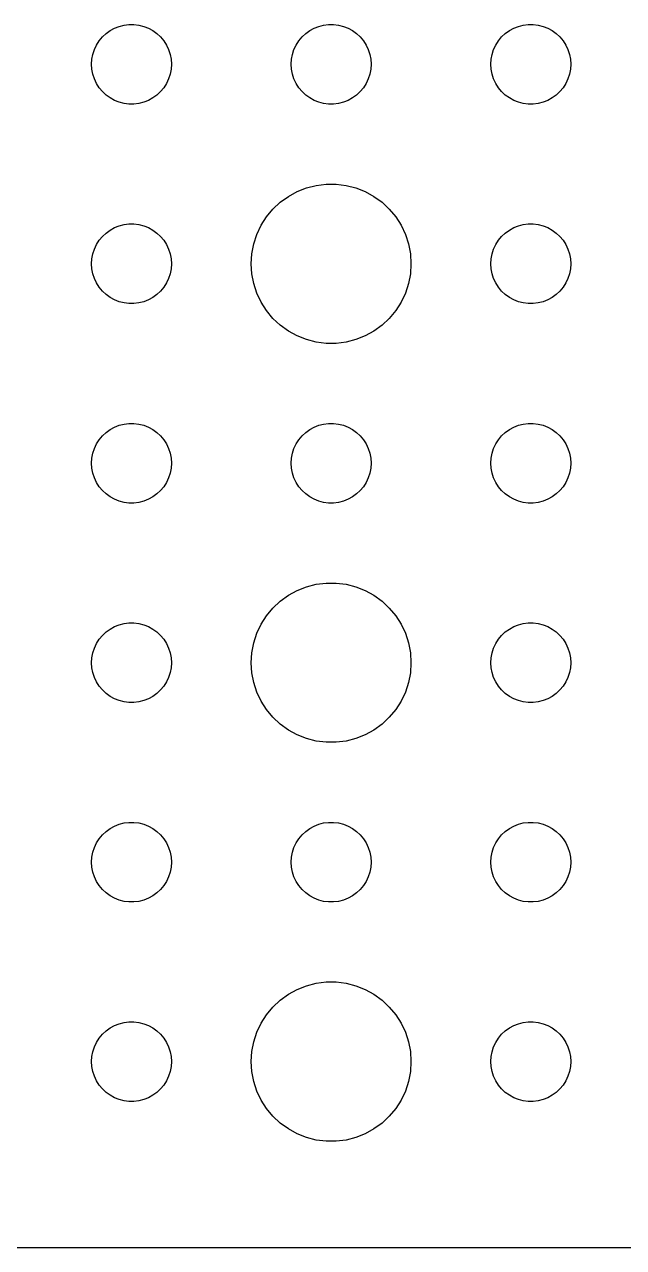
# Model space of a CAD drawing. Header units: metres. Extents: x -104 to 104, y -104 to 104.
# Drawn here: x -79.02 to -56.52, y -104.49 to -58.5 of the extents above; entities that cross this region are included whole.
import ezdxf

# ---------------------------------------------------------------- set-up
doc = ezdxf.new("R2010")
doc.units = ezdxf.units.M

msp = doc.modelspace()

# ---------------------------------------------------------------- linework, layer by layer
for p, q in [((-76.0934, -58.9732), (-75.9561, -58.8442)), ((-75.9561, -58.8442), (-75.8037, -58.7335)), ((-75.8037, -58.7335), (-75.6387, -58.6428)), ((-75.6387, -58.6428), (-75.4635, -58.5734)), ((-75.4635, -58.5734), (-75.2811, -58.5266)), ((-75.2811, -58.5266), (-75.0942, -58.503)), ((-75.0942, -58.503), (-74.9058, -58.503)), ((-74.9058, -58.503), (-74.7189, -58.5266)), ((-74.7189, -58.5266), (-74.5365, -58.5734)), ((-74.5365, -58.5734), (-74.3613, -58.6428)), ((-74.3613, -58.6428), (-74.1963, -58.7335)), ((-74.1963, -58.7335), (-74.0439, -58.8442)), ((-74.0439, -58.8442), (-73.9065, -58.9732)), ((-68.5934, -58.9732), (-68.4561, -58.8442)), ((-68.4561, -58.8442), (-68.3037, -58.7335)), ((-68.3037, -58.7335), (-68.1387, -58.6428)), ((-68.1387, -58.6428), (-67.9635, -58.5734)), ((-67.9635, -58.5734), (-67.7811, -58.5266)), ((-67.7811, -58.5266), (-67.5942, -58.503)), ((-67.5942, -58.503), (-67.4058, -58.503)), ((-67.4058, -58.503), (-67.2189, -58.5266)), ((-67.2189, -58.5266), (-67.0365, -58.5734)), ((-67.0365, -58.5734), (-66.8613, -58.6428)), ((-66.8613, -58.6428), (-66.6963, -58.7335)), ((-66.6963, -58.7335), (-66.5439, -58.8442)), ((-66.5439, -58.8442), (-66.4065, -58.9732)), ((-61.0934, -58.9732), (-60.9561, -58.8442)), ((-60.9561, -58.8442), (-60.8037, -58.7335)), ((-60.8037, -58.7335), (-60.6387, -58.6428)), ((-60.6387, -58.6428), (-60.4635, -58.5734)), ((-60.4635, -58.5734), (-60.2811, -58.5266)), ((-60.2811, -58.5266), (-60.0942, -58.503)), ((-60.0942, -58.503), (-59.9058, -58.503)), ((-59.9058, -58.503), (-59.7189, -58.5266)), ((-59.7189, -58.5266), (-59.5365, -58.5734)), ((-59.5365, -58.5734), (-59.3613, -58.6428)), ((-59.3613, -58.6428), (-59.1963, -58.7335)), ((-59.1963, -58.7335), (-59.0439, -58.8442)), ((-59.0439, -58.8442), (-58.9065, -58.9732)), ((-76.3947, -59.4478), (-76.3145, -59.2774)), ((-76.3145, -59.2774), (-76.2135, -59.1183)), ((-76.2135, -59.1183), (-76.0934, -58.9732)), ((-73.9065, -58.9732), (-73.7865, -59.1183)), ((-73.7865, -59.1183), (-73.6855, -59.2774)), ((-73.6855, -59.2774), (-73.6053, -59.4478)), ((-68.8947, -59.4478), (-68.8145, -59.2774)), ((-68.8145, -59.2774), (-68.7135, -59.1183)), ((-68.7135, -59.1183), (-68.5934, -58.9732)), ((-66.4065, -58.9732), (-66.2865, -59.1183)), ((-66.2865, -59.1183), (-66.1855, -59.2774)), ((-66.1855, -59.2774), (-66.1053, -59.4478)), ((-61.3947, -59.4478), (-61.3145, -59.2774)), ((-61.3145, -59.2774), (-61.2135, -59.1183)), ((-61.2135, -59.1183), (-61.0934, -58.9732)), ((-58.9065, -58.9732), (-58.7865, -59.1183)), ((-58.7865, -59.1183), (-58.6855, -59.2774)), ((-58.6855, -59.2774), (-58.6053, -59.4478)), ((-76.4882, -59.812), (-76.4529, -59.627)), ((-76.4529, -59.627), (-76.3947, -59.4478)), ((-73.6053, -59.4478), (-73.5471, -59.627)), ((-73.5471, -59.627), (-73.5118, -59.812)), ((-68.9882, -59.812), (-68.9529, -59.627)), ((-68.9529, -59.627), (-68.8947, -59.4478)), ((-66.1053, -59.4478), (-66.0471, -59.627)), ((-66.0471, -59.627), (-66.0118, -59.812)), ((-61.4882, -59.812), (-61.4529, -59.627)), ((-61.4529, -59.627), (-61.3947, -59.4478)), ((-58.6053, -59.4478), (-58.5471, -59.627)), ((-58.5471, -59.627), (-58.5118, -59.812)), ((-76.5, -60), (-76.4882, -59.812)), ((-76.4882, -60.188), (-76.5, -60)), ((-76.4529, -60.373), (-76.4882, -60.188)), ((-73.5118, -60.188), (-73.5471, -60.373)), ((-73.5118, -59.812), (-73.5, -60)), ((-73.5, -60), (-73.5118, -60.188)), ((-69, -60), (-68.9882, -59.812)), ((-68.9882, -60.188), (-69, -60)), ((-68.9529, -60.373), (-68.9882, -60.188)), ((-66.0118, -60.188), (-66.0471, -60.373)), ((-66.0118, -59.812), (-66, -60)), ((-66, -60), (-66.0118, -60.188)), ((-61.5, -60), (-61.4882, -59.812)), ((-61.4882, -60.188), (-61.5, -60)), ((-61.4529, -60.373), (-61.4882, -60.188)), ((-58.5118, -60.188), (-58.5471, -60.373)), ((-58.5118, -59.812), (-58.5, -60)), ((-58.5, -60), (-58.5118, -60.188)), ((-76.3947, -60.5522), (-76.4529, -60.373)), ((-76.3145, -60.7226), (-76.3947, -60.5522)), ((-73.6053, -60.5522), (-73.6855, -60.7226)), ((-73.5471, -60.373), (-73.6053, -60.5522)), ((-68.8947, -60.5522), (-68.9529, -60.373)), ((-68.8145, -60.7226), (-68.8947, -60.5522)), ((-66.1053, -60.5522), (-66.1855, -60.7226)), ((-66.0471, -60.373), (-66.1053, -60.5522)), ((-61.3947, -60.5522), (-61.4529, -60.373)), ((-61.3145, -60.7226), (-61.3947, -60.5522)), ((-58.6053, -60.5522), (-58.6855, -60.7226)), ((-58.5471, -60.373), (-58.6053, -60.5522)), ((-76.2135, -60.8817), (-76.3145, -60.7226)), ((-76.0934, -61.0268), (-76.2135, -60.8817)), ((-75.9561, -61.1558), (-76.0934, -61.0268)), ((-75.8037, -61.2665), (-75.9561, -61.1558)), ((-74.0439, -61.1558), (-74.1963, -61.2665)), ((-73.9065, -61.0268), (-74.0439, -61.1558)), ((-73.7865, -60.8817), (-73.9065, -61.0268)), ((-73.6855, -60.7226), (-73.7865, -60.8817)), ((-68.7135, -60.8817), (-68.8145, -60.7226)), ((-68.5934, -61.0268), (-68.7135, -60.8817)), ((-68.4561, -61.1558), (-68.5934, -61.0268)), ((-68.3037, -61.2665), (-68.4561, -61.1558)), ((-66.5439, -61.1558), (-66.6963, -61.2665)), ((-66.4065, -61.0268), (-66.5439, -61.1558)), ((-66.2865, -60.8817), (-66.4065, -61.0268)), ((-66.1855, -60.7226), (-66.2865, -60.8817)), ((-61.2135, -60.8817), (-61.3145, -60.7226)), ((-61.0934, -61.0268), (-61.2135, -60.8817)), ((-60.9561, -61.1558), (-61.0934, -61.0268)), ((-60.8037, -61.2665), (-60.9561, -61.1558)), ((-59.0439, -61.1558), (-59.1963, -61.2665)), ((-58.9065, -61.0268), (-59.0439, -61.1558)), ((-58.7865, -60.8817), (-58.9065, -61.0268)), ((-58.6855, -60.7226), (-58.7865, -60.8817)), ((-75.6387, -61.3572), (-75.8037, -61.2665)), ((-75.4635, -61.4266), (-75.6387, -61.3572)), ((-75.2811, -61.4734), (-75.4635, -61.4266)), ((-75.0942, -61.497), (-75.2811, -61.4734)), ((-74.9058, -61.497), (-75.0942, -61.497)), ((-74.7189, -61.4734), (-74.9058, -61.497)), ((-74.5365, -61.4266), (-74.7189, -61.4734)), ((-74.3613, -61.3572), (-74.5365, -61.4266)), ((-74.1963, -61.2665), (-74.3613, -61.3572)), ((-68.1387, -61.3572), (-68.3037, -61.2665)), ((-67.9635, -61.4266), (-68.1387, -61.3572)), ((-67.7811, -61.4734), (-67.9635, -61.4266)), ((-67.5942, -61.497), (-67.7811, -61.4734)), ((-67.4058, -61.497), (-67.5942, -61.497)), ((-67.2189, -61.4734), (-67.4058, -61.497)), ((-67.0365, -61.4266), (-67.2189, -61.4734)), ((-66.8613, -61.3572), (-67.0365, -61.4266)), ((-66.6963, -61.2665), (-66.8613, -61.3572)), ((-60.6387, -61.3572), (-60.8037, -61.2665)), ((-60.4635, -61.4266), (-60.6387, -61.3572)), ((-60.2811, -61.4734), (-60.4635, -61.4266)), ((-60.0942, -61.497), (-60.2811, -61.4734)), ((-59.9058, -61.497), (-60.0942, -61.497)), ((-59.7189, -61.4734), (-59.9058, -61.497)), ((-59.5365, -61.4266), (-59.7189, -61.4734)), ((-59.3613, -61.3572), (-59.5365, -61.4266)), ((-59.1963, -61.2665), (-59.3613, -61.3572)), ((-69.1075, -64.967), (-68.7773, -64.7855)), ((-68.7773, -64.7855), (-68.427, -64.6468)), ((-68.427, -64.6468), (-68.0621, -64.5531)), ((-68.0621, -64.5531), (-67.6884, -64.5059)), ((-67.6884, -64.5059), (-67.3116, -64.5059)), ((-67.3116, -64.5059), (-66.9379, -64.5531)), ((-66.9379, -64.5531), (-66.573, -64.6468)), ((-66.573, -64.6468), (-66.2227, -64.7855)), ((-66.2227, -64.7855), (-65.8925, -64.967)), ((-69.6869, -65.4464), (-69.4123, -65.1885)), ((-69.4123, -65.1885), (-69.1075, -64.967)), ((-65.8925, -64.967), (-65.5877, -65.1885)), ((-65.5877, -65.1885), (-65.3131, -65.4464)), ((-70.1289, -66.0547), (-69.927, -65.7366)), ((-69.927, -65.7366), (-69.6869, -65.4464)), ((-65.3131, -65.4464), (-65.073, -65.7366)), ((-65.073, -65.7366), (-64.8711, -66.0547)), ((-75.8037, -66.2335), (-75.6387, -66.1428)), ((-75.6387, -66.1428), (-75.4635, -66.0734)), ((-75.4635, -66.0734), (-75.2811, -66.0266)), ((-75.2811, -66.0266), (-75.0942, -66.003)), ((-75.0942, -66.003), (-74.9058, -66.003)), ((-74.9058, -66.003), (-74.7189, -66.0266)), ((-74.7189, -66.0266), (-74.5365, -66.0734)), ((-74.5365, -66.0734), (-74.3613, -66.1428)), ((-74.3613, -66.1428), (-74.1963, -66.2335)), ((-70.2893, -66.3956), (-70.1289, -66.0547)), ((-64.8711, -66.0547), (-64.7107, -66.3956)), ((-60.8037, -66.2335), (-60.6387, -66.1428)), ((-60.6387, -66.1428), (-60.4635, -66.0734)), ((-60.4635, -66.0734), (-60.2811, -66.0266)), ((-60.2811, -66.0266), (-60.0942, -66.003)), ((-60.0942, -66.003), (-59.9058, -66.003)), ((-59.9058, -66.003), (-59.7189, -66.0266)), ((-59.7189, -66.0266), (-59.5365, -66.0734)), ((-59.5365, -66.0734), (-59.3613, -66.1428)), ((-59.3613, -66.1428), (-59.1963, -66.2335)), ((-76.3145, -66.7774), (-76.2135, -66.6183)), ((-76.2135, -66.6183), (-76.0934, -66.4732)), ((-76.0934, -66.4732), (-75.9561, -66.3442)), ((-75.9561, -66.3442), (-75.8037, -66.2335)), ((-74.1963, -66.2335), (-74.0439, -66.3442)), ((-74.0439, -66.3442), (-73.9065, -66.4732)), ((-73.9065, -66.4732), (-73.7865, -66.6183)), ((-73.7865, -66.6183), (-73.6855, -66.7774)), ((-70.4057, -66.7539), (-70.2893, -66.3956)), ((-64.7107, -66.3956), (-64.5943, -66.7539)), ((-61.3145, -66.7774), (-61.2135, -66.6183)), ((-61.2135, -66.6183), (-61.0934, -66.4732)), ((-61.0934, -66.4732), (-60.9561, -66.3442)), ((-60.9561, -66.3442), (-60.8037, -66.2335)), ((-59.1963, -66.2335), (-59.0439, -66.3442)), ((-59.0439, -66.3442), (-58.9065, -66.4732)), ((-58.9065, -66.4732), (-58.7865, -66.6183)), ((-58.7865, -66.6183), (-58.6855, -66.7774)), ((-76.4882, -67.312), (-76.4529, -67.127)), ((-76.4529, -67.127), (-76.3947, -66.9478)), ((-76.3947, -66.9478), (-76.3145, -66.7774)), ((-73.6855, -66.7774), (-73.6053, -66.9478)), ((-73.6053, -66.9478), (-73.5471, -67.127)), ((-73.5471, -67.127), (-73.5118, -67.312)), ((-70.5, -67.5), (-70.4763, -67.124)), ((-70.4763, -67.124), (-70.4057, -66.7539)), ((-64.5943, -66.7539), (-64.5237, -67.124)), ((-64.5237, -67.124), (-64.5, -67.5)), ((-61.4882, -67.312), (-61.4529, -67.127)), ((-61.4529, -67.127), (-61.3947, -66.9478)), ((-61.3947, -66.9478), (-61.3145, -66.7774)), ((-58.6855, -66.7774), (-58.6053, -66.9478)), ((-58.6053, -66.9478), (-58.5471, -67.127)), ((-58.5471, -67.127), (-58.5118, -67.312)), ((-76.5, -67.5), (-76.4882, -67.312)), ((-76.4882, -67.688), (-76.5, -67.5)), ((-73.5118, -67.312), (-73.5, -67.5)), ((-73.5, -67.5), (-73.5118, -67.688)), ((-70.4763, -67.876), (-70.5, -67.5)), ((-64.5, -67.5), (-64.5237, -67.876)), ((-61.5, -67.5), (-61.4882, -67.312)), ((-61.4882, -67.688), (-61.5, -67.5)), ((-58.5118, -67.312), (-58.5, -67.5)), ((-58.5, -67.5), (-58.5118, -67.688)), ((-76.4529, -67.873), (-76.4882, -67.688)), ((-76.3947, -68.0522), (-76.4529, -67.873)), ((-76.3145, -68.2226), (-76.3947, -68.0522)), ((-73.6053, -68.0522), (-73.6855, -68.2226)), ((-73.5471, -67.873), (-73.6053, -68.0522)), ((-73.5118, -67.688), (-73.5471, -67.873)), ((-70.4057, -68.2461), (-70.4763, -67.876)), ((-64.5237, -67.876), (-64.5943, -68.2461)), ((-61.4529, -67.873), (-61.4882, -67.688)), ((-61.3947, -68.0522), (-61.4529, -67.873)), ((-61.3145, -68.2226), (-61.3947, -68.0522)), ((-58.6053, -68.0522), (-58.6855, -68.2226)), ((-58.5471, -67.873), (-58.6053, -68.0522)), ((-58.5118, -67.688), (-58.5471, -67.873)), ((-76.2135, -68.3817), (-76.3145, -68.2226)), ((-76.0934, -68.5268), (-76.2135, -68.3817)), ((-73.7865, -68.3817), (-73.9065, -68.5268)), ((-73.6855, -68.2226), (-73.7865, -68.3817)), ((-70.2893, -68.6044), (-70.4057, -68.2461)), ((-64.5943, -68.2461), (-64.7107, -68.6044)), ((-61.2135, -68.3817), (-61.3145, -68.2226)), ((-61.0934, -68.5268), (-61.2135, -68.3817)), ((-58.7865, -68.3817), (-58.9065, -68.5268)), ((-58.6855, -68.2226), (-58.7865, -68.3817)), ((-75.9561, -68.6558), (-76.0934, -68.5268)), ((-75.8037, -68.7665), (-75.9561, -68.6558)), ((-75.6387, -68.8572), (-75.8037, -68.7665)), ((-75.4635, -68.9266), (-75.6387, -68.8572)), ((-75.2811, -68.9734), (-75.4635, -68.9266)), ((-75.0942, -68.997), (-75.2811, -68.9734)), ((-74.7189, -68.9734), (-74.9058, -68.997)), ((-74.5365, -68.9266), (-74.7189, -68.9734)), ((-74.3613, -68.8572), (-74.5365, -68.9266)), ((-74.1963, -68.7665), (-74.3613, -68.8572)), ((-74.0439, -68.6558), (-74.1963, -68.7665)), ((-73.9065, -68.5268), (-74.0439, -68.6558)), ((-70.1289, -68.9453), (-70.2893, -68.6044)), ((-69.927, -69.2634), (-70.1289, -68.9453)), ((-64.8711, -68.9453), (-65.073, -69.2634)), ((-64.7107, -68.6044), (-64.8711, -68.9453)), ((-60.9561, -68.6558), (-61.0934, -68.5268)), ((-60.8037, -68.7665), (-60.9561, -68.6558)), ((-60.6387, -68.8572), (-60.8037, -68.7665)), ((-60.4635, -68.9266), (-60.6387, -68.8572)), ((-60.2811, -68.9734), (-60.4635, -68.9266)), ((-60.0942, -68.997), (-60.2811, -68.9734)), ((-59.7189, -68.9734), (-59.9058, -68.997)), ((-59.5365, -68.9266), (-59.7189, -68.9734)), ((-59.3613, -68.8572), (-59.5365, -68.9266)), ((-59.1963, -68.7665), (-59.3613, -68.8572)), ((-59.0439, -68.6558), (-59.1963, -68.7665)), ((-58.9065, -68.5268), (-59.0439, -68.6558)), ((-74.9058, -68.997), (-75.0942, -68.997)), ((-69.6869, -69.5536), (-69.927, -69.2634)), ((-65.073, -69.2634), (-65.3131, -69.5536)), ((-59.9058, -68.997), (-60.0942, -68.997)), ((-69.4123, -69.8115), (-69.6869, -69.5536)), ((-69.1075, -70.033), (-69.4123, -69.8115)), ((-65.5877, -69.8115), (-65.8925, -70.033)), ((-65.3131, -69.5536), (-65.5877, -69.8115)), ((-68.7773, -70.2145), (-69.1075, -70.033)), ((-68.427, -70.3532), (-68.7773, -70.2145)), ((-68.0621, -70.4469), (-68.427, -70.3532)), ((-66.573, -70.3532), (-66.9379, -70.4469)), ((-66.2227, -70.2145), (-66.573, -70.3532)), ((-65.8925, -70.033), (-66.2227, -70.2145)), ((-67.6884, -70.4941), (-68.0621, -70.4469)), ((-67.3116, -70.4941), (-67.6884, -70.4941)), ((-66.9379, -70.4469), (-67.3116, -70.4941)), ((-75.6387, -73.6428), (-75.4635, -73.5734)), ((-75.4635, -73.5734), (-75.2811, -73.5266)), ((-75.2811, -73.5266), (-75.0942, -73.503)), ((-75.0942, -73.503), (-74.9058, -73.503)), ((-74.9058, -73.503), (-74.7189, -73.5266)), ((-74.7189, -73.5266), (-74.5365, -73.5734)), ((-74.5365, -73.5734), (-74.3613, -73.6428)), ((-68.1387, -73.6428), (-67.9635, -73.5734)), ((-67.9635, -73.5734), (-67.7811, -73.5266)), ((-67.7811, -73.5266), (-67.5942, -73.503)), ((-67.5942, -73.503), (-67.4058, -73.503)), ((-67.4058, -73.503), (-67.2189, -73.5266)), ((-67.2189, -73.5266), (-67.0365, -73.5734)), ((-67.0365, -73.5734), (-66.8613, -73.6428)), ((-60.6387, -73.6428), (-60.4635, -73.5734)), ((-60.4635, -73.5734), (-60.2811, -73.5266)), ((-60.2811, -73.5266), (-60.0942, -73.503)), ((-60.0942, -73.503), (-59.9058, -73.503)), ((-59.9058, -73.503), (-59.7189, -73.5266)), ((-59.7189, -73.5266), (-59.5365, -73.5734)), ((-59.5365, -73.5734), (-59.3613, -73.6428)), ((-76.2135, -74.1183), (-76.0934, -73.9732)), ((-76.0934, -73.9732), (-75.9561, -73.8442)), ((-75.9561, -73.8442), (-75.8037, -73.7335)), ((-75.8037, -73.7335), (-75.6387, -73.6428)), ((-74.3613, -73.6428), (-74.1963, -73.7335)), ((-74.1963, -73.7335), (-74.0439, -73.8442)), ((-74.0439, -73.8442), (-73.9065, -73.9732)), ((-73.9065, -73.9732), (-73.7865, -74.1183)), ((-68.7135, -74.1183), (-68.5934, -73.9732)), ((-68.5934, -73.9732), (-68.4561, -73.8442)), ((-68.4561, -73.8442), (-68.3037, -73.7335)), ((-68.3037, -73.7335), (-68.1387, -73.6428)), ((-66.8613, -73.6428), (-66.6963, -73.7335)), ((-66.6963, -73.7335), (-66.5439, -73.8442)), ((-66.5439, -73.8442), (-66.4065, -73.9732)), ((-66.4065, -73.9732), (-66.2865, -74.1183)), ((-61.2135, -74.1183), (-61.0934, -73.9732)), ((-61.0934, -73.9732), (-60.9561, -73.8442)), ((-60.9561, -73.8442), (-60.8037, -73.7335)), ((-60.8037, -73.7335), (-60.6387, -73.6428)), ((-59.3613, -73.6428), (-59.1963, -73.7335)), ((-59.1963, -73.7335), (-59.0439, -73.8442)), ((-59.0439, -73.8442), (-58.9065, -73.9732)), ((-58.9065, -73.9732), (-58.7865, -74.1183)), ((-76.4529, -74.627), (-76.3947, -74.4478)), ((-76.3947, -74.4478), (-76.3145, -74.2774)), ((-76.3145, -74.2774), (-76.2135, -74.1183)), ((-73.7865, -74.1183), (-73.6855, -74.2774)), ((-73.6855, -74.2774), (-73.6053, -74.4478)), ((-73.6053, -74.4478), (-73.5471, -74.627)), ((-68.9529, -74.627), (-68.8947, -74.4478)), ((-68.8947, -74.4478), (-68.8145, -74.2774)), ((-68.8145, -74.2774), (-68.7135, -74.1183)), ((-66.2865, -74.1183), (-66.1855, -74.2774)), ((-66.1855, -74.2774), (-66.1053, -74.4478)), ((-66.1053, -74.4478), (-66.0471, -74.627)), ((-61.4529, -74.627), (-61.3947, -74.4478)), ((-61.3947, -74.4478), (-61.3145, -74.2774)), ((-61.3145, -74.2774), (-61.2135, -74.1183)), ((-58.7865, -74.1183), (-58.6855, -74.2774)), ((-58.6855, -74.2774), (-58.6053, -74.4478)), ((-58.6053, -74.4478), (-58.5471, -74.627)), ((-76.5, -75), (-76.4882, -74.812)), ((-76.4882, -74.812), (-76.4529, -74.627)), ((-73.5471, -74.627), (-73.5118, -74.812)), ((-73.5118, -74.812), (-73.5, -75)), ((-69, -75), (-68.9882, -74.812)), ((-68.9882, -74.812), (-68.9529, -74.627)), ((-66.0471, -74.627), (-66.0118, -74.812)), ((-66.0118, -74.812), (-66, -75)), ((-61.5, -75), (-61.4882, -74.812)), ((-61.4882, -74.812), (-61.4529, -74.627)), ((-58.5471, -74.627), (-58.5118, -74.812)), ((-58.5118, -74.812), (-58.5, -75)), ((-76.4882, -75.188), (-76.5, -75)), ((-76.4529, -75.373), (-76.4882, -75.188)), ((-76.3947, -75.5522), (-76.4529, -75.373)), ((-73.5471, -75.373), (-73.6053, -75.5522)), ((-73.5118, -75.188), (-73.5471, -75.373)), ((-73.5, -75), (-73.5118, -75.188)), ((-68.9882, -75.188), (-69, -75)), ((-68.9529, -75.373), (-68.9882, -75.188)), ((-68.8947, -75.5522), (-68.9529, -75.373)), ((-66.0471, -75.373), (-66.1053, -75.5522)), ((-66.0118, -75.188), (-66.0471, -75.373)), ((-66, -75), (-66.0118, -75.188)), ((-61.4882, -75.188), (-61.5, -75)), ((-61.4529, -75.373), (-61.4882, -75.188)), ((-61.3947, -75.5522), (-61.4529, -75.373)), ((-58.5471, -75.373), (-58.6053, -75.5522)), ((-58.5118, -75.188), (-58.5471, -75.373)), ((-58.5, -75), (-58.5118, -75.188)), ((-76.3145, -75.7226), (-76.3947, -75.5522)), ((-76.2135, -75.8817), (-76.3145, -75.7226)), ((-73.6855, -75.7226), (-73.7865, -75.8817)), ((-73.6053, -75.5522), (-73.6855, -75.7226)), ((-68.8145, -75.7226), (-68.8947, -75.5522)), ((-68.7135, -75.8817), (-68.8145, -75.7226)), ((-66.1855, -75.7226), (-66.2865, -75.8817)), ((-66.1053, -75.5522), (-66.1855, -75.7226)), ((-61.3145, -75.7226), (-61.3947, -75.5522)), ((-61.2135, -75.8817), (-61.3145, -75.7226)), ((-58.6855, -75.7226), (-58.7865, -75.8817)), ((-58.6053, -75.5522), (-58.6855, -75.7226)), ((-76.0934, -76.0268), (-76.2135, -75.8817)), ((-75.9561, -76.1558), (-76.0934, -76.0268)), ((-75.8037, -76.2665), (-75.9561, -76.1558)), ((-75.6387, -76.3572), (-75.8037, -76.2665)), ((-74.1963, -76.2665), (-74.3613, -76.3572)), ((-74.0439, -76.1558), (-74.1963, -76.2665)), ((-73.9065, -76.0268), (-74.0439, -76.1558)), ((-73.7865, -75.8817), (-73.9065, -76.0268)), ((-68.5934, -76.0268), (-68.7135, -75.8817)), ((-68.4561, -76.1558), (-68.5934, -76.0268)), ((-68.3037, -76.2665), (-68.4561, -76.1558)), ((-68.1387, -76.3572), (-68.3037, -76.2665)), ((-66.6963, -76.2665), (-66.8613, -76.3572)), ((-66.5439, -76.1558), (-66.6963, -76.2665)), ((-66.4065, -76.0268), (-66.5439, -76.1558)), ((-66.2865, -75.8817), (-66.4065, -76.0268)), ((-61.0934, -76.0268), (-61.2135, -75.8817)), ((-60.9561, -76.1558), (-61.0934, -76.0268)), ((-60.8037, -76.2665), (-60.9561, -76.1558)), ((-60.6387, -76.3572), (-60.8037, -76.2665)), ((-59.1963, -76.2665), (-59.3613, -76.3572)), ((-59.0439, -76.1558), (-59.1963, -76.2665)), ((-58.9065, -76.0268), (-59.0439, -76.1558)), ((-58.7865, -75.8817), (-58.9065, -76.0268)), ((-75.4635, -76.4266), (-75.6387, -76.3572)), ((-75.2811, -76.4734), (-75.4635, -76.4266)), ((-75.0942, -76.497), (-75.2811, -76.4734)), ((-74.9058, -76.497), (-75.0942, -76.497)), ((-74.7189, -76.4734), (-74.9058, -76.497)), ((-74.5365, -76.4266), (-74.7189, -76.4734)), ((-74.3613, -76.3572), (-74.5365, -76.4266)), ((-67.9635, -76.4266), (-68.1387, -76.3572)), ((-67.7811, -76.4734), (-67.9635, -76.4266)), ((-67.5942, -76.497), (-67.7811, -76.4734)), ((-67.4058, -76.497), (-67.5942, -76.497)), ((-67.2189, -76.4734), (-67.4058, -76.497)), ((-67.0365, -76.4266), (-67.2189, -76.4734)), ((-66.8613, -76.3572), (-67.0365, -76.4266)), ((-60.4635, -76.4266), (-60.6387, -76.3572)), ((-60.2811, -76.4734), (-60.4635, -76.4266)), ((-60.0942, -76.497), (-60.2811, -76.4734)), ((-59.9058, -76.497), (-60.0942, -76.497)), ((-59.7189, -76.4734), (-59.9058, -76.497)), ((-59.5365, -76.4266), (-59.7189, -76.4734)), ((-59.3613, -76.3572), (-59.5365, -76.4266)), ((-68.427, -79.6468), (-68.0621, -79.5531)), ((-68.0621, -79.5531), (-67.6884, -79.5059)), ((-67.6884, -79.5059), (-67.3116, -79.5059)), ((-67.3116, -79.5059), (-66.9379, -79.5531)), ((-66.9379, -79.5531), (-66.573, -79.6468)), ((-69.4123, -80.1885), (-69.1075, -79.967)), ((-69.1075, -79.967), (-68.7773, -79.7855)), ((-68.7773, -79.7855), (-68.427, -79.6468)), ((-66.573, -79.6468), (-66.2227, -79.7855)), ((-66.2227, -79.7855), (-65.8925, -79.967)), ((-65.8925, -79.967), (-65.5877, -80.1885)), ((-69.927, -80.7366), (-69.6869, -80.4464)), ((-69.6869, -80.4464), (-69.4123, -80.1885)), ((-65.5877, -80.1885), (-65.3131, -80.4464)), ((-65.3131, -80.4464), (-65.073, -80.7366)), ((-70.1289, -81.0547), (-69.927, -80.7366)), ((-65.073, -80.7366), (-64.8711, -81.0547)), ((-76.0934, -81.4732), (-75.9561, -81.3442)), ((-75.9561, -81.3442), (-75.8037, -81.2335)), ((-75.8037, -81.2335), (-75.6387, -81.1428)), ((-75.6387, -81.1428), (-75.4635, -81.0734)), ((-75.4635, -81.0734), (-75.2811, -81.0266)), ((-75.2811, -81.0266), (-75.0942, -81.003)), ((-75.0942, -81.003), (-74.9058, -81.003)), ((-74.9058, -81.003), (-74.7189, -81.0266)), ((-74.7189, -81.0266), (-74.5365, -81.0734)), ((-74.5365, -81.0734), (-74.3613, -81.1428)), ((-74.3613, -81.1428), (-74.1963, -81.2335)), ((-74.1963, -81.2335), (-74.0439, -81.3442)), ((-74.0439, -81.3442), (-73.9065, -81.4732)), ((-70.4057, -81.7539), (-70.2893, -81.3956)), ((-70.2893, -81.3956), (-70.1289, -81.0547)), ((-64.8711, -81.0547), (-64.7107, -81.3956)), ((-64.7107, -81.3956), (-64.5943, -81.7539)), ((-61.0934, -81.4732), (-60.9561, -81.3442)), ((-60.9561, -81.3442), (-60.8037, -81.2335)), ((-60.8037, -81.2335), (-60.6387, -81.1428)), ((-60.6387, -81.1428), (-60.4635, -81.0734)), ((-60.4635, -81.0734), (-60.2811, -81.0266)), ((-60.2811, -81.0266), (-60.0942, -81.003)), ((-60.0942, -81.003), (-59.9058, -81.003)), ((-59.9058, -81.003), (-59.7189, -81.0266)), ((-59.7189, -81.0266), (-59.5365, -81.0734)), ((-59.5365, -81.0734), (-59.3613, -81.1428)), ((-59.3613, -81.1428), (-59.1963, -81.2335)), ((-59.1963, -81.2335), (-59.0439, -81.3442)), ((-59.0439, -81.3442), (-58.9065, -81.4732)), ((-76.3947, -81.9478), (-76.3145, -81.7774)), ((-76.3145, -81.7774), (-76.2135, -81.6183)), ((-76.2135, -81.6183), (-76.0934, -81.4732)), ((-73.9065, -81.4732), (-73.7865, -81.6183)), ((-73.7865, -81.6183), (-73.6855, -81.7774)), ((-73.6855, -81.7774), (-73.6053, -81.9478)), ((-70.4763, -82.124), (-70.4057, -81.7539)), ((-64.5943, -81.7539), (-64.5237, -82.124)), ((-61.3947, -81.9478), (-61.3145, -81.7774)), ((-61.3145, -81.7774), (-61.2135, -81.6183)), ((-61.2135, -81.6183), (-61.0934, -81.4732)), ((-58.9065, -81.4732), (-58.7865, -81.6183)), ((-58.7865, -81.6183), (-58.6855, -81.7774)), ((-58.6855, -81.7774), (-58.6053, -81.9478)), ((-76.5, -82.5), (-76.4882, -82.312)), ((-76.4882, -82.312), (-76.4529, -82.127)), ((-76.4529, -82.127), (-76.3947, -81.9478)), ((-73.6053, -81.9478), (-73.5471, -82.127)), ((-73.5471, -82.127), (-73.5118, -82.312)), ((-73.5118, -82.312), (-73.5, -82.5)), ((-70.5, -82.5), (-70.4763, -82.124)), ((-64.5237, -82.124), (-64.5, -82.5)), ((-61.5, -82.5), (-61.4882, -82.312)), ((-61.4882, -82.312), (-61.4529, -82.127)), ((-61.4529, -82.127), (-61.3947, -81.9478)), ((-58.6053, -81.9478), (-58.5471, -82.127)), ((-58.5471, -82.127), (-58.5118, -82.312)), ((-58.5118, -82.312), (-58.5, -82.5)), ((-76.4882, -82.688), (-76.5, -82.5)), ((-76.4529, -82.873), (-76.4882, -82.688)), ((-73.5118, -82.688), (-73.5471, -82.873)), ((-73.5, -82.5), (-73.5118, -82.688)), ((-70.4763, -82.876), (-70.5, -82.5)), ((-64.5, -82.5), (-64.5237, -82.876)), ((-61.4882, -82.688), (-61.5, -82.5)), ((-61.4529, -82.873), (-61.4882, -82.688)), ((-58.5118, -82.688), (-58.5471, -82.873)), ((-58.5, -82.5), (-58.5118, -82.688)), ((-76.3947, -83.0522), (-76.4529, -82.873)), ((-76.3145, -83.2226), (-76.3947, -83.0522)), ((-76.2135, -83.3817), (-76.3145, -83.2226)), ((-73.6855, -83.2226), (-73.7865, -83.3817)), ((-73.6053, -83.0522), (-73.6855, -83.2226)), ((-73.5471, -82.873), (-73.6053, -83.0522)), ((-70.4057, -83.2461), (-70.4763, -82.876)), ((-64.5237, -82.876), (-64.5943, -83.2461)), ((-61.3947, -83.0522), (-61.4529, -82.873)), ((-61.3145, -83.2226), (-61.3947, -83.0522)), ((-61.2135, -83.3817), (-61.3145, -83.2226)), ((-58.6855, -83.2226), (-58.7865, -83.3817)), ((-58.6053, -83.0522), (-58.6855, -83.2226)), ((-58.5471, -82.873), (-58.6053, -83.0522)), ((-76.0934, -83.5268), (-76.2135, -83.3817)), ((-75.9561, -83.6558), (-76.0934, -83.5268)), ((-75.8037, -83.7665), (-75.9561, -83.6558)), ((-74.0439, -83.6558), (-74.1963, -83.7665)), ((-73.9065, -83.5268), (-74.0439, -83.6558)), ((-73.7865, -83.3817), (-73.9065, -83.5268)), ((-70.2893, -83.6044), (-70.4057, -83.2461)), ((-70.1289, -83.9453), (-70.2893, -83.6044)), ((-64.7107, -83.6044), (-64.8711, -83.9453)), ((-64.5943, -83.2461), (-64.7107, -83.6044)), ((-61.0934, -83.5268), (-61.2135, -83.3817)), ((-60.9561, -83.6558), (-61.0934, -83.5268)), ((-60.8037, -83.7665), (-60.9561, -83.6558)), ((-59.0439, -83.6558), (-59.1963, -83.7665)), ((-58.9065, -83.5268), (-59.0439, -83.6558)), ((-58.7865, -83.3817), (-58.9065, -83.5268)), ((-75.6387, -83.8572), (-75.8037, -83.7665)), ((-75.4635, -83.9266), (-75.6387, -83.8572)), ((-75.2811, -83.9734), (-75.4635, -83.9266)), ((-75.0942, -83.997), (-75.2811, -83.9734)), ((-74.9058, -83.997), (-75.0942, -83.997)), ((-74.7189, -83.9734), (-74.9058, -83.997)), ((-74.5365, -83.9266), (-74.7189, -83.9734)), ((-74.3613, -83.8572), (-74.5365, -83.9266)), ((-74.1963, -83.7665), (-74.3613, -83.8572)), ((-69.927, -84.2634), (-70.1289, -83.9453)), ((-64.8711, -83.9453), (-65.073, -84.2634)), ((-60.6387, -83.8572), (-60.8037, -83.7665)), ((-60.4635, -83.9266), (-60.6387, -83.8572)), ((-60.2811, -83.9734), (-60.4635, -83.9266)), ((-60.0942, -83.997), (-60.2811, -83.9734)), ((-59.9058, -83.997), (-60.0942, -83.997)), ((-59.7189, -83.9734), (-59.9058, -83.997)), ((-59.5365, -83.9266), (-59.7189, -83.9734)), ((-59.3613, -83.8572), (-59.5365, -83.9266)), ((-59.1963, -83.7665), (-59.3613, -83.8572)), ((-69.6869, -84.5536), (-69.927, -84.2634)), ((-69.4123, -84.8115), (-69.6869, -84.5536)), ((-65.3131, -84.5536), (-65.5877, -84.8115)), ((-65.073, -84.2634), (-65.3131, -84.5536)), ((-69.1075, -85.033), (-69.4123, -84.8115)), ((-68.7773, -85.2145), (-69.1075, -85.033)), ((-65.8925, -85.033), (-66.2227, -85.2145)), ((-65.5877, -84.8115), (-65.8925, -85.033)), ((-68.427, -85.3532), (-68.7773, -85.2145)), ((-68.0621, -85.4469), (-68.427, -85.3532)), ((-67.6884, -85.4941), (-68.0621, -85.4469)), ((-67.3116, -85.4941), (-67.6884, -85.4941)), ((-66.9379, -85.4469), (-67.3116, -85.4941)), ((-66.573, -85.3532), (-66.9379, -85.4469)), ((-66.2227, -85.2145), (-66.573, -85.3532)), ((-75.9561, -88.8442), (-75.8037, -88.7335)), ((-75.8037, -88.7335), (-75.6387, -88.6428)), ((-75.6387, -88.6428), (-75.4635, -88.5734)), ((-75.4635, -88.5734), (-75.2811, -88.5266)), ((-75.2811, -88.5266), (-75.0942, -88.503)), ((-75.0942, -88.503), (-74.9058, -88.503)), ((-74.9058, -88.503), (-74.7189, -88.5266)), ((-74.7189, -88.5266), (-74.5365, -88.5734)), ((-74.5365, -88.5734), (-74.3613, -88.6428)), ((-74.3613, -88.6428), (-74.1963, -88.7335)), ((-74.1963, -88.7335), (-74.0439, -88.8442)), ((-68.4561, -88.8442), (-68.3037, -88.7335)), ((-68.3037, -88.7335), (-68.1387, -88.6428)), ((-68.1387, -88.6428), (-67.9635, -88.5734)), ((-67.9635, -88.5734), (-67.7811, -88.5266)), ((-67.7811, -88.5266), (-67.5942, -88.503)), ((-67.5942, -88.503), (-67.4058, -88.503)), ((-67.4058, -88.503), (-67.2189, -88.5266)), ((-67.2189, -88.5266), (-67.0365, -88.5734)), ((-67.0365, -88.5734), (-66.8613, -88.6428)), ((-66.8613, -88.6428), (-66.6963, -88.7335)), ((-66.6963, -88.7335), (-66.5439, -88.8442)), ((-60.9561, -88.8442), (-60.8037, -88.7335)), ((-60.8037, -88.7335), (-60.6387, -88.6428)), ((-60.6387, -88.6428), (-60.4635, -88.5734)), ((-60.4635, -88.5734), (-60.2811, -88.5266)), ((-60.2811, -88.5266), (-60.0942, -88.503)), ((-60.0942, -88.503), (-59.9058, -88.503)), ((-59.9058, -88.503), (-59.7189, -88.5266)), ((-59.7189, -88.5266), (-59.5365, -88.5734)), ((-59.5365, -88.5734), (-59.3613, -88.6428)), ((-59.3613, -88.6428), (-59.1963, -88.7335)), ((-59.1963, -88.7335), (-59.0439, -88.8442)), ((-76.3145, -89.2774), (-76.2135, -89.1183)), ((-76.2135, -89.1183), (-76.0934, -88.9732)), ((-76.0934, -88.9732), (-75.9561, -88.8442)), ((-74.0439, -88.8442), (-73.9065, -88.9732)), ((-73.9065, -88.9732), (-73.7865, -89.1183)), ((-73.7865, -89.1183), (-73.6855, -89.2774)), ((-68.8145, -89.2774), (-68.7135, -89.1183)), ((-68.7135, -89.1183), (-68.5934, -88.9732)), ((-68.5934, -88.9732), (-68.4561, -88.8442)), ((-66.5439, -88.8442), (-66.4065, -88.9732)), ((-66.4065, -88.9732), (-66.2865, -89.1183)), ((-66.2865, -89.1183), (-66.1855, -89.2774)), ((-61.3145, -89.2774), (-61.2135, -89.1183)), ((-61.2135, -89.1183), (-61.0934, -88.9732)), ((-61.0934, -88.9732), (-60.9561, -88.8442)), ((-59.0439, -88.8442), (-58.9065, -88.9732)), ((-58.9065, -88.9732), (-58.7865, -89.1183)), ((-58.7865, -89.1183), (-58.6855, -89.2774)), ((-76.4882, -89.812), (-76.4529, -89.627)), ((-76.4529, -89.627), (-76.3947, -89.4478)), ((-76.3947, -89.4478), (-76.3145, -89.2774)), ((-73.6855, -89.2774), (-73.6053, -89.4478)), ((-73.6053, -89.4478), (-73.5471, -89.627)), ((-73.5471, -89.627), (-73.5118, -89.812)), ((-68.9882, -89.812), (-68.9529, -89.627)), ((-68.9529, -89.627), (-68.8947, -89.4478)), ((-68.8947, -89.4478), (-68.8145, -89.2774)), ((-66.1855, -89.2774), (-66.1053, -89.4478)), ((-66.1053, -89.4478), (-66.0471, -89.627)), ((-66.0471, -89.627), (-66.0118, -89.812)), ((-61.4882, -89.812), (-61.4529, -89.627)), ((-61.4529, -89.627), (-61.3947, -89.4478)), ((-61.3947, -89.4478), (-61.3145, -89.2774)), ((-58.6855, -89.2774), (-58.6053, -89.4478)), ((-58.6053, -89.4478), (-58.5471, -89.627)), ((-58.5471, -89.627), (-58.5118, -89.812)), ((-76.5, -90), (-76.4882, -89.812)), ((-76.4882, -90.188), (-76.5, -90)), ((-73.5118, -89.812), (-73.5, -90)), ((-73.5, -90), (-73.5118, -90.188)), ((-69, -90), (-68.9882, -89.812)), ((-68.9882, -90.188), (-69, -90)), ((-66.0118, -89.812), (-66, -90)), ((-66, -90), (-66.0118, -90.188)), ((-61.5, -90), (-61.4882, -89.812)), ((-61.4882, -90.188), (-61.5, -90)), ((-58.5118, -89.812), (-58.5, -90)), ((-58.5, -90), (-58.5118, -90.188)), ((-76.4529, -90.373), (-76.4882, -90.188)), ((-76.3947, -90.5522), (-76.4529, -90.373)), ((-76.3145, -90.7226), (-76.3947, -90.5522)), ((-73.6053, -90.5522), (-73.6855, -90.7226)), ((-73.5471, -90.373), (-73.6053, -90.5522)), ((-73.5118, -90.188), (-73.5471, -90.373)), ((-68.9529, -90.373), (-68.9882, -90.188)), ((-68.8947, -90.5522), (-68.9529, -90.373)), ((-68.8145, -90.7226), (-68.8947, -90.5522)), ((-66.1053, -90.5522), (-66.1855, -90.7226)), ((-66.0471, -90.373), (-66.1053, -90.5522)), ((-66.0118, -90.188), (-66.0471, -90.373)), ((-61.4529, -90.373), (-61.4882, -90.188)), ((-61.3947, -90.5522), (-61.4529, -90.373)), ((-61.3145, -90.7226), (-61.3947, -90.5522)), ((-58.6053, -90.5522), (-58.6855, -90.7226)), ((-58.5471, -90.373), (-58.6053, -90.5522)), ((-58.5118, -90.188), (-58.5471, -90.373)), ((-76.2135, -90.8817), (-76.3145, -90.7226)), ((-76.0934, -91.0268), (-76.2135, -90.8817)), ((-75.9561, -91.1558), (-76.0934, -91.0268)), ((-73.9065, -91.0268), (-74.0439, -91.1558)), ((-73.7865, -90.8817), (-73.9065, -91.0268)), ((-73.6855, -90.7226), (-73.7865, -90.8817)), ((-68.7135, -90.8817), (-68.8145, -90.7226)), ((-68.5934, -91.0268), (-68.7135, -90.8817)), ((-68.4561, -91.1558), (-68.5934, -91.0268)), ((-66.4065, -91.0268), (-66.5439, -91.1558)), ((-66.2865, -90.8817), (-66.4065, -91.0268)), ((-66.1855, -90.7226), (-66.2865, -90.8817)), ((-61.2135, -90.8817), (-61.3145, -90.7226)), ((-61.0934, -91.0268), (-61.2135, -90.8817)), ((-60.9561, -91.1558), (-61.0934, -91.0268)), ((-58.9065, -91.0268), (-59.0439, -91.1558)), ((-58.7865, -90.8817), (-58.9065, -91.0268)), ((-58.6855, -90.7226), (-58.7865, -90.8817)), ((-75.8037, -91.2665), (-75.9561, -91.1558)), ((-75.6387, -91.3572), (-75.8037, -91.2665)), ((-75.4635, -91.4266), (-75.6387, -91.3572)), ((-75.2811, -91.4734), (-75.4635, -91.4266)), ((-75.0942, -91.497), (-75.2811, -91.4734)), ((-74.9058, -91.497), (-75.0942, -91.497)), ((-74.7189, -91.4734), (-74.9058, -91.497)), ((-74.5365, -91.4266), (-74.7189, -91.4734)), ((-74.3613, -91.3572), (-74.5365, -91.4266)), ((-74.1963, -91.2665), (-74.3613, -91.3572)), ((-74.0439, -91.1558), (-74.1963, -91.2665)), ((-68.3037, -91.2665), (-68.4561, -91.1558)), ((-68.1387, -91.3572), (-68.3037, -91.2665)), ((-67.9635, -91.4266), (-68.1387, -91.3572)), ((-67.7811, -91.4734), (-67.9635, -91.4266)), ((-67.5942, -91.497), (-67.7811, -91.4734)), ((-67.4058, -91.497), (-67.5942, -91.497)), ((-67.2189, -91.4734), (-67.4058, -91.497)), ((-67.0365, -91.4266), (-67.2189, -91.4734)), ((-66.8613, -91.3572), (-67.0365, -91.4266)), ((-66.6963, -91.2665), (-66.8613, -91.3572)), ((-66.5439, -91.1558), (-66.6963, -91.2665)), ((-60.8037, -91.2665), (-60.9561, -91.1558)), ((-60.6387, -91.3572), (-60.8037, -91.2665)), ((-60.4635, -91.4266), (-60.6387, -91.3572)), ((-60.2811, -91.4734), (-60.4635, -91.4266)), ((-60.0942, -91.497), (-60.2811, -91.4734)), ((-59.9058, -91.497), (-60.0942, -91.497)), ((-59.7189, -91.4734), (-59.9058, -91.497)), ((-59.5365, -91.4266), (-59.7189, -91.4734)), ((-59.3613, -91.3572), (-59.5365, -91.4266)), ((-59.1963, -91.2665), (-59.3613, -91.3572)), ((-59.0439, -91.1558), (-59.1963, -91.2665)), ((-68.7773, -94.7855), (-68.427, -94.6468)), ((-68.427, -94.6468), (-68.0621, -94.5531)), ((-68.0621, -94.5531), (-67.6884, -94.5059)), ((-67.6884, -94.5059), (-67.3116, -94.5059)), ((-67.3116, -94.5059), (-66.9379, -94.5531)), ((-66.9379, -94.5531), (-66.573, -94.6468)), ((-66.573, -94.6468), (-66.2227, -94.7855)), ((-69.6869, -95.4464), (-69.4123, -95.1885)), ((-69.4123, -95.1885), (-69.1075, -94.967)), ((-69.1075, -94.967), (-68.7773, -94.7855)), ((-66.2227, -94.7855), (-65.8925, -94.967)), ((-65.8925, -94.967), (-65.5877, -95.1885)), ((-65.5877, -95.1885), (-65.3131, -95.4464)), ((-69.927, -95.7366), (-69.6869, -95.4464)), ((-65.3131, -95.4464), (-65.073, -95.7366)), ((-75.6387, -96.1428), (-75.4635, -96.0734)), ((-75.4635, -96.0734), (-75.2811, -96.0266)), ((-75.2811, -96.0266), (-75.0942, -96.003)), ((-75.0942, -96.003), (-74.9058, -96.003)), ((-74.9058, -96.003), (-74.7189, -96.0266)), ((-74.7189, -96.0266), (-74.5365, -96.0734)), ((-74.5365, -96.0734), (-74.3613, -96.1428)), ((-70.2893, -96.3956), (-70.1289, -96.0547)), ((-70.1289, -96.0547), (-69.927, -95.7366)), ((-65.073, -95.7366), (-64.8711, -96.0547)), ((-64.8711, -96.0547), (-64.7107, -96.3956)), ((-60.6387, -96.1428), (-60.4635, -96.0734)), ((-60.4635, -96.0734), (-60.2811, -96.0266)), ((-60.2811, -96.0266), (-60.0942, -96.003)), ((-60.0942, -96.003), (-59.9058, -96.003)), ((-59.9058, -96.003), (-59.7189, -96.0266)), ((-59.7189, -96.0266), (-59.5365, -96.0734)), ((-59.5365, -96.0734), (-59.3613, -96.1428)), ((-76.2135, -96.6183), (-76.0934, -96.4732)), ((-76.0934, -96.4732), (-75.9561, -96.3442)), ((-75.9561, -96.3442), (-75.8037, -96.2335)), ((-75.8037, -96.2335), (-75.6387, -96.1428)), ((-74.3613, -96.1428), (-74.1963, -96.2335)), ((-74.1963, -96.2335), (-74.0439, -96.3442)), ((-74.0439, -96.3442), (-73.9065, -96.4732)), ((-73.9065, -96.4732), (-73.7865, -96.6183)), ((-70.4057, -96.7539), (-70.2893, -96.3956)), ((-64.7107, -96.3956), (-64.5943, -96.7539)), ((-61.2135, -96.6183), (-61.0934, -96.4732)), ((-61.0934, -96.4732), (-60.9561, -96.3442)), ((-60.9561, -96.3442), (-60.8037, -96.2335)), ((-60.8037, -96.2335), (-60.6387, -96.1428)), ((-59.3613, -96.1428), (-59.1963, -96.2335)), ((-59.1963, -96.2335), (-59.0439, -96.3442)), ((-59.0439, -96.3442), (-58.9065, -96.4732)), ((-58.9065, -96.4732), (-58.7865, -96.6183)), ((-76.4529, -97.127), (-76.3947, -96.9478)), ((-76.3947, -96.9478), (-76.3145, -96.7774)), ((-76.3145, -96.7774), (-76.2135, -96.6183)), ((-73.7865, -96.6183), (-73.6855, -96.7774)), ((-73.6855, -96.7774), (-73.6053, -96.9478)), ((-73.6053, -96.9478), (-73.5471, -97.127)), ((-70.4763, -97.124), (-70.4057, -96.7539)), ((-64.5943, -96.7539), (-64.5237, -97.124)), ((-61.4529, -97.127), (-61.3947, -96.9478)), ((-61.3947, -96.9478), (-61.3145, -96.7774)), ((-61.3145, -96.7774), (-61.2135, -96.6183)), ((-58.7865, -96.6183), (-58.6855, -96.7774)), ((-58.6855, -96.7774), (-58.6053, -96.9478)), ((-58.6053, -96.9478), (-58.5471, -97.127)), ((-76.5, -97.5), (-76.4882, -97.312)), ((-76.4882, -97.312), (-76.4529, -97.127)), ((-73.5471, -97.127), (-73.5118, -97.312)), ((-73.5118, -97.312), (-73.5, -97.5)), ((-70.5, -97.5), (-70.4763, -97.124)), ((-64.5237, -97.124), (-64.5, -97.5)), ((-61.5, -97.5), (-61.4882, -97.312)), ((-61.4882, -97.312), (-61.4529, -97.127)), ((-58.5471, -97.127), (-58.5118, -97.312)), ((-58.5118, -97.312), (-58.5, -97.5)), ((-76.4882, -97.688), (-76.5, -97.5)), ((-76.4529, -97.873), (-76.4882, -97.688)), ((-76.3947, -98.0522), (-76.4529, -97.873)), ((-73.5471, -97.873), (-73.6053, -98.0522)), ((-73.5118, -97.688), (-73.5471, -97.873)), ((-73.5, -97.5), (-73.5118, -97.688)), ((-70.4763, -97.876), (-70.5, -97.5)), ((-70.4057, -98.2461), (-70.4763, -97.876)), ((-64.5237, -97.876), (-64.5943, -98.2461)), ((-64.5, -97.5), (-64.5237, -97.876)), ((-61.4882, -97.688), (-61.5, -97.5)), ((-61.4529, -97.873), (-61.4882, -97.688)), ((-61.3947, -98.0522), (-61.4529, -97.873)), ((-58.5471, -97.873), (-58.6053, -98.0522)), ((-58.5118, -97.688), (-58.5471, -97.873)), ((-58.5, -97.5), (-58.5118, -97.688)), ((-76.3145, -98.2226), (-76.3947, -98.0522)), ((-76.2135, -98.3817), (-76.3145, -98.2226)), ((-76.0934, -98.5268), (-76.2135, -98.3817)), ((-73.7865, -98.3817), (-73.9065, -98.5268)), ((-73.6855, -98.2226), (-73.7865, -98.3817)), ((-73.6053, -98.0522), (-73.6855, -98.2226)), ((-70.2893, -98.6044), (-70.4057, -98.2461)), ((-64.5943, -98.2461), (-64.7107, -98.6044)), ((-61.3145, -98.2226), (-61.3947, -98.0522)), ((-61.2135, -98.3817), (-61.3145, -98.2226)), ((-61.0934, -98.5268), (-61.2135, -98.3817)), ((-58.7865, -98.3817), (-58.9065, -98.5268)), ((-58.6855, -98.2226), (-58.7865, -98.3817)), ((-58.6053, -98.0522), (-58.6855, -98.2226)), ((-75.9561, -98.6558), (-76.0934, -98.5268)), ((-75.8037, -98.7665), (-75.9561, -98.6558)), ((-75.6387, -98.8572), (-75.8037, -98.7665)), ((-75.4635, -98.9266), (-75.6387, -98.8572)), ((-74.3613, -98.8572), (-74.5365, -98.9266)), ((-74.1963, -98.7665), (-74.3613, -98.8572)), ((-74.0439, -98.6558), (-74.1963, -98.7665)), ((-73.9065, -98.5268), (-74.0439, -98.6558)), ((-70.1289, -98.9453), (-70.2893, -98.6044)), ((-64.7107, -98.6044), (-64.8711, -98.9453)), ((-60.9561, -98.6558), (-61.0934, -98.5268)), ((-60.8037, -98.7665), (-60.9561, -98.6558)), ((-60.6387, -98.8572), (-60.8037, -98.7665)), ((-60.4635, -98.9266), (-60.6387, -98.8572)), ((-59.3613, -98.8572), (-59.5365, -98.9266)), ((-59.1963, -98.7665), (-59.3613, -98.8572)), ((-59.0439, -98.6558), (-59.1963, -98.7665)), ((-58.9065, -98.5268), (-59.0439, -98.6558)), ((-75.2811, -98.9734), (-75.4635, -98.9266)), ((-75.0942, -98.997), (-75.2811, -98.9734)), ((-74.9058, -98.997), (-75.0942, -98.997)), ((-74.7189, -98.9734), (-74.9058, -98.997)), ((-74.5365, -98.9266), (-74.7189, -98.9734)), ((-69.927, -99.2634), (-70.1289, -98.9453)), ((-69.6869, -99.5536), (-69.927, -99.2634)), ((-65.073, -99.2634), (-65.3131, -99.5536)), ((-64.8711, -98.9453), (-65.073, -99.2634)), ((-60.2811, -98.9734), (-60.4635, -98.9266)), ((-60.0942, -98.997), (-60.2811, -98.9734)), ((-59.9058, -98.997), (-60.0942, -98.997)), ((-59.7189, -98.9734), (-59.9058, -98.997)), ((-59.5365, -98.9266), (-59.7189, -98.9734)), ((-69.4123, -99.8115), (-69.6869, -99.5536)), ((-65.3131, -99.5536), (-65.5877, -99.8115)), ((-69.1075, -100.033), (-69.4123, -99.8115)), ((-68.7773, -100.214), (-69.1075, -100.033)), ((-68.427, -100.353), (-68.7773, -100.214)), ((-66.2227, -100.214), (-66.573, -100.353)), ((-65.8925, -100.033), (-66.2227, -100.214)), ((-65.5877, -99.8115), (-65.8925, -100.033)), ((-68.0621, -100.447), (-68.427, -100.353)), ((-67.6884, -100.494), (-68.0621, -100.447)), ((-67.3116, -100.494), (-67.6884, -100.494)), ((-66.9379, -100.447), (-67.3116, -100.494)), ((-66.573, -100.353), (-66.9379, -100.447)), ((-99.8139, -104.49), (99.8139, -104.49))]:
    msp.add_line(p, q)

doc.saveas('drawing.dxf')
